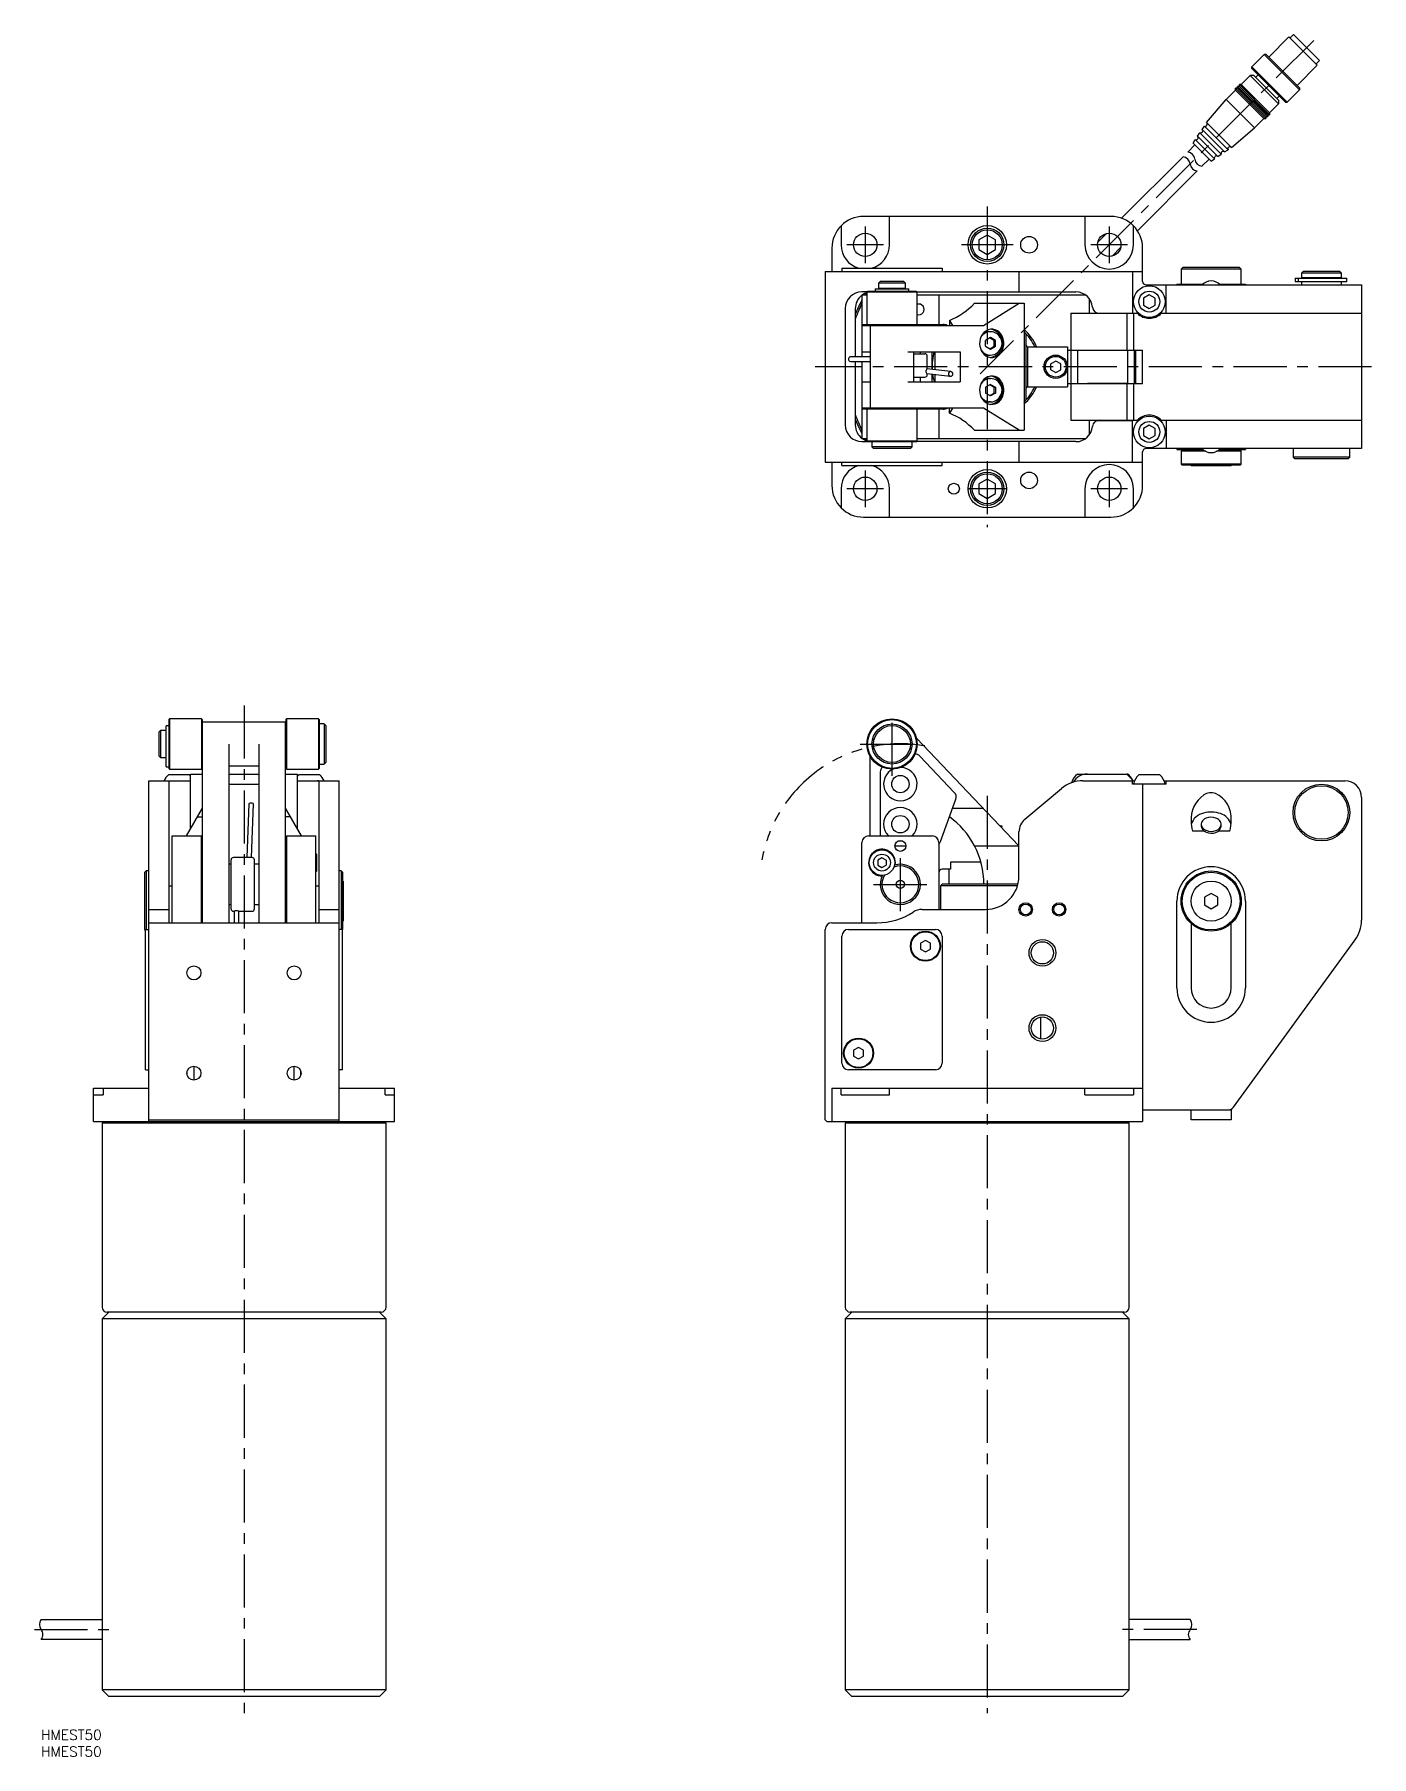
# Model space of a CAD drawing. Extents: x -2 to 398, y -8 to 507.
import ezdxf

# ---------------------------------------------------------------- set-up
doc = ezdxf.new("R2010")
doc.units = 0
doc.header["$LTSCALE"] = 0.5
doc.linetypes.add('CENTER', pattern=[50.8, 31.75, -6.35, 6.35, -6.35])
doc.linetypes.add('PHANTOM', pattern=[63.5, 31.75, -6.35, 6.35, -6.35, 6.35, -6.35])
for name, color, linetype in [('MSM_CENTER', 1, 'CENTER'), ('MSM_CONTINUOUS', 7, 'CONTINUOUS'), ('MSM_IMAGINARY', 6, 'PHANTOM'), ('MSM_NARROW', 5, 'CONTINUOUS'), ('MSM_PART_NUMBER', 7, 'CONTINUOUS')]:
    doc.layers.add(name, color=color, linetype=linetype)
doc.styles.get("Standard").update_dxf_attribs({"font": 'txt.shx', "height": 3, "bigfont": 'bigfont.shx'})

# ---------------------------------------------------------------- blocks, each defined once
blk = doc.blocks.new('*U4')
at = {"layer": 'MSM_PART_NUMBER'}
blk.add_text('HMEST50', height=3, dxfattribs=at).set_placement((0, -3))
blk = doc.blocks.new('*U5')
at = {"layer": 'MSM_PART_NUMBER'}
blk.add_text('HMEST50', height=3, dxfattribs=at).set_placement((0, -8))

msp = doc.modelspace()

# ---------------------------------------------------------------- linework, layer by layer
at = {"layer": 'MSM_CENTER'}
for p, q in [((380.79, 505.56), (280.99, 405.75)), ((283.11, 455.88), (283.11, 359.88)), ((246.61, 449.88), (246.61, 438.88)), ((319.61, 449.88), (319.61, 438.88)), ((252.11, 444.38), (241.11, 444.38)), ((290.86, 444.38), (275.36, 444.38)), ((325.11, 444.38), (314.11, 444.38)), ((398.11, 407.88), (231.61, 407.88)), ((246.61, 376.88), (246.61, 365.88)), ((319.61, 376.88), (319.61, 365.88)), ((252.11, 371.38), (241.11, 371.38)), ((288.86, 371.38), (277.36, 371.38)), ((325.11, 371.38), (314.11, 371.38)), ((60.72, 306.5), (60.72, 5)), ((254.61, 285.5), (254.61, 304.5)), ((245.11, 295), (264.11, 295)), ((283.11, 279.53), (283.11, 5)), ((257.11, 245), (257.11, 261)), ((249.11, 253), (265.11, 253)), ((-2, 30), (20.22, 30)), ((345.83, 30), (323.61, 30))]:
    msp.add_line(p, q, dxfattribs=at)
at = {"layer": 'MSM_CONTINUOUS'}
for p, q in [((367.32, 500.57), (373.37, 506.62)), ((381.86, 498.14), (373.37, 506.62)), ((373.72, 506.27), (374.78, 507.33)), ((382.56, 499.55), (374.78, 507.33)), ((362.3, 497.67), (365.97, 501.35)), ((376.58, 490.74), (365.97, 501.35)), ((366.54, 501.35), (365.97, 501.35)), ((376.58, 491.31), (366.54, 501.35)), ((359.11, 492.37), (361.8, 495.06)), ((370.29, 486.57), (361.8, 495.06)), ((362.93, 495.06), (361.8, 495.06)), ((372.9, 487.07), (362.3, 497.67)), ((362.3, 497.11), (362.3, 497.67)), ((372.34, 487.07), (362.3, 497.11)), ((370.29, 487.7), (362.93, 495.06)), ((363.43, 494.56), (364.14, 495.27)), ((375.8, 492.09), (381.86, 498.14)), ((381.5, 498.49), (382.56, 499.55)), ((354.59, 487.84), (357.42, 490.67)), ((366.47, 482.19), (357.42, 491.24)), ((357.98, 491.24), (357.42, 491.24)), ((357.42, 490.67), (357.42, 491.24)), ((365.9, 482.19), (357.42, 490.67)), ((367.03, 482.75), (357.98, 491.8)), ((358.55, 491.8), (357.98, 491.8)), ((357.98, 491.24), (357.98, 491.8)), ((366.47, 482.75), (357.98, 491.24)), ((367.6, 483.32), (358.55, 492.37)), ((359.11, 492.37), (358.55, 492.37)), ((358.55, 491.8), (358.55, 492.37)), ((367.03, 483.32), (358.55, 491.8)), ((367.6, 483.88), (359.11, 492.37)), ((372.9, 487.07), (376.58, 490.74)), ((376.58, 491.31), (376.58, 490.74)), ((348.76, 480.95), (354.59, 487.84)), ((363.07, 479.36), (354.59, 487.84)), ((367.6, 483.88), (370.29, 486.57)), ((369.79, 488.2), (370.5, 488.9)), ((370.29, 487.7), (370.29, 486.57)), ((372.34, 487.07), (372.9, 487.07)), ((347.4, 478.91), (348.08, 479.93)), ((355.16, 472.85), (348.08, 479.93)), ((356.18, 473.52), (348.76, 480.95)), ((356.18, 473.52), (363.07, 479.36)), ((363.07, 479.36), (365.9, 482.19)), ((365.9, 482.19), (366.47, 482.19)), ((366.47, 482.75), (367.03, 482.75)), ((366.47, 482.75), (366.47, 482.19)), ((367.03, 483.32), (367.6, 483.32)), ((367.03, 483.32), (367.03, 482.75)), ((367.6, 483.88), (367.6, 483.32)), ((343.12, 472.13), (345.26, 474.27)), ((344.68, 474.84), (345.36, 475.86)), ((350.07, 469.45), (344.68, 474.84)), ((351.09, 470.13), (345.36, 475.86)), ((346.04, 476.88), (346.72, 477.89)), ((352.11, 470.81), (346.04, 476.88)), ((353.13, 471.49), (346.72, 477.89)), ((354.14, 472.17), (347.4, 478.91)), ((323.31, 452.32), (341.71, 470.72)), ((347.37, 467.89), (349.5, 470.02)), ((350.07, 469.45), (351.09, 470.13)), ((352.11, 470.81), (353.13, 471.49)), ((354.14, 472.17), (355.16, 472.85)), ((328.05, 448.58), (345.95, 466.48)), ((239.36, 450.06), (239.36, 444.38)), ((320.11, 452.88), (246.11, 452.88)), ((253.86, 444.38), (253.86, 452.88)), ((312.36, 452.88), (312.36, 444.38)), ((326.86, 444.38), (326.86, 450.06)), ((236.61, 443.38), (236.61, 436.38)), ((283.11, 447.26), (280.61, 445.82)), ((280.61, 445.82), (280.61, 442.93)), ((285.61, 445.82), (283.11, 447.26)), ((285.61, 442.93), (285.61, 445.82)), ((316.21, 445.22), (318.76, 447.77)), ((320.45, 440.98), (323, 443.53)), ((329.61, 433.38), (329.61, 443.38)), ((280.61, 442.93), (283.11, 441.49)), ((283.11, 441.49), (285.61, 442.93)), ((234.61, 436.38), (234.61, 379.38)), ((234.61, 436.38), (329.61, 436.38)), ((239.61, 437.38), (239.61, 436.38)), ((239.61, 437.38), (269.61, 437.38)), ((251.11, 433.38), (250.61, 432.88)), ((258.11, 433.38), (251.11, 433.38)), ((258.61, 432.88), (258.11, 433.38)), ((269.61, 437.38), (269.61, 436.38)), ((292.61, 436.38), (292.61, 430.28)), ((326.61, 436.38), (326.61, 423.88)), ((341.61, 437.63), (341.11, 437.13)), ((341.11, 437.13), (341.11, 432.63)), ((359.11, 437.13), (341.11, 437.13)), ((358.61, 437.63), (341.61, 437.63)), ((359.11, 437.13), (358.61, 437.63)), ((359.11, 432.63), (359.11, 437.13)), ((375.28, 434.38), (375.28, 433.38)), ((375.28, 434.38), (390.75, 434.38)), ((375.28, 433.38), (390.75, 433.38)), ((376.1, 434.38), (376.1, 433.38)), ((377.61, 436.38), (377.11, 435.88)), ((377.11, 435.88), (377.11, 434.53)), ((389.11, 435.88), (377.11, 435.88)), ((389.11, 434.53), (377.11, 434.53)), ((377.11, 433.38), (377.11, 432.38)), ((377.36, 434.53), (377.36, 434.38)), ((388.61, 436.38), (377.61, 436.38)), ((389.11, 435.88), (388.61, 436.38)), ((388.86, 434.38), (388.86, 434.53)), ((389.11, 434.53), (389.11, 435.88)), ((389.11, 432.38), (389.11, 433.38)), ((390.75, 433.38), (390.75, 434.38)), ((247.21, 430.28), (245.61, 430.28)), ((245.61, 429.38), (245.61, 410.88)), ((245.61, 429.38), (247.11, 429.38)), ((247.31, 430.38), (247.11, 430.18)), ((262.11, 430.18), (247.11, 430.18)), ((247.11, 430.18), (247.11, 420.58)), ((261.91, 430.38), (247.31, 430.38)), ((249.61, 431.18), (249.61, 430.38)), ((249.61, 431.18), (259.61, 431.18)), ((258.61, 432.88), (250.61, 432.88)), ((250.61, 432.88), (250.61, 431.28)), ((258.61, 431.28), (250.61, 431.28)), ((251.11, 431.28), (251.11, 431.18)), ((258.11, 431.18), (258.11, 431.28)), ((258.61, 431.28), (258.61, 432.88)), ((259.61, 430.38), (259.61, 431.18)), ((262.11, 430.18), (261.91, 430.38)), ((262.01, 430.28), (309.62, 430.28)), ((262.11, 420.58), (262.11, 430.18)), ((262.11, 429.38), (312.48, 429.38)), ((268.61, 429.38), (268.61, 420.58)), ((313.61, 428.29), (313.61, 423.88)), ((331.61, 429.4), (329.86, 428.39)), ((329.86, 428.39), (329.86, 426.36)), ((330.61, 432.38), (395.11, 432.38)), ((333.36, 428.39), (331.61, 429.4)), ((333.36, 426.36), (333.36, 428.39)), ((336.61, 423.88), (336.61, 432.38)), ((339.86, 432.63), (347.66, 432.63)), ((339.86, 432.63), (339.86, 432.38)), ((352.55, 432.63), (360.36, 432.63)), ((360.36, 432.63), (360.36, 432.38)), ((395.11, 432.38), (395.11, 383.38)), ((240.61, 425.28), (240.61, 390.48)), ((243.61, 425.28), (243.61, 410.88)), ((279.3, 426.88), (294.11, 426.88)), ((281.95, 420.28), (292.68, 426.88)), ((294.11, 426.88), (294.11, 388.88)), ((308.11, 423.88), (328.04, 423.88)), ((308.11, 423.88), (308.11, 391.88)), ((316.15, 423.93), (326.61, 423.93)), ((324.86, 423.88), (324.86, 412.88)), ((326.86, 423.88), (326.86, 412.88)), ((329.86, 426.36), (331.61, 425.35)), ((331.61, 425.35), (333.36, 426.36)), ((335.18, 423.88), (395.11, 423.88)), ((245.61, 420.58), (269.95, 420.58)), ((245.61, 420.28), (281.95, 420.28)), ((247.11, 420.58), (247.31, 420.38)), ((261.91, 420.38), (247.31, 420.38)), ((248.11, 420.28), (248.11, 395.48)), ((250.61, 420.38), (250.61, 420.28)), ((258.61, 420.28), (258.61, 420.38)), ((261.91, 420.38), (262.11, 420.58)), ((263.11, 420.28), (263.11, 420.58)), ((271.79, 421.75), (272.7, 420.28)), ((271.79, 421.75), (271.79, 420.28)), ((284.08, 418.38), (283.59, 418.38)), ((294.64, 417.88), (294.11, 417.88)), ((294.64, 417.88), (294.64, 397.88)), ((245.61, 412.38), (248.11, 412.38)), ((259.31, 412.38), (275.02, 412.38)), ((261.11, 403.38), (261.11, 412.38)), ((263.11, 411.78), (263.11, 412.38)), ((266.56, 412.38), (266.56, 407.07)), ((267.47, 412.38), (267.47, 406.97)), ((275.02, 412.38), (275.02, 403.38)), ((284.08, 416.61), (282.6, 415.74)), ((282.6, 414.01), (282.6, 415.74)), ((282.6, 414.01), (284.08, 413.14)), ((285.16, 415.74), (283.88, 416.49)), ((283.88, 413.26), (285.16, 414.01)), ((285.56, 415.74), (284.08, 416.61)), ((284.08, 413.14), (285.56, 414.01)), ((285.16, 414.01), (285.16, 415.74)), ((285.16, 415.74), (285.56, 415.74)), ((285.16, 414.01), (285.56, 414.01)), ((285.56, 414.01), (285.56, 415.74)), ((295.11, 413.88), (307.11, 413.88)), ((295.11, 413.88), (295.11, 401.88)), ((307.11, 413.88), (307.11, 401.88)), ((307.11, 412.88), (329.61, 412.88)), ((310.11, 412.88), (310.11, 402.88)), ((313.11, 412.83), (313.11, 412.88)), ((313.11, 412.83), (325.11, 412.83)), ((325.11, 412.88), (325.11, 402.88)), ((327.11, 412.88), (327.11, 402.88)), ((327.61, 402.88), (327.61, 412.88)), ((329.61, 402.88), (329.61, 412.88)), ((248.11, 410.88), (242.28, 410.88)), ((242.28, 409.48), (248.11, 409.48)), ((243.61, 409.48), (243.61, 390.48)), ((245.61, 409.48), (245.61, 386.38)), ((261.11, 411.78), (264.44, 411.78)), ((265.07, 407.24), (265.07, 407.24)), ((272.23, 406.43), (265.08, 407.24)), ((265.08, 407.24), (265.08, 407.24)), ((265.14, 407.23), (265.14, 411.08)), ((283.59, 411.38), (284.08, 411.38)), ((303.61, 409.61), (302.11, 408.74)), ((302.11, 407.01), (302.11, 408.74)), ((305.11, 408.74), (303.61, 409.61)), ((305.11, 407.01), (305.11, 408.74)), ((245.61, 403.38), (248.11, 403.38)), ((259.31, 403.38), (275.02, 403.38)), ((261.11, 404.78), (264.44, 404.78)), ((263.11, 403.38), (263.11, 404.78)), ((265.03, 405.84), (272.07, 405.04)), ((265.14, 405.48), (265.14, 405.82)), ((266.56, 405.66), (266.56, 403.38)), ((267.47, 405.56), (267.47, 403.38)), ((284.08, 402.61), (282.6, 401.74)), ((283.59, 404.38), (284.08, 404.38)), ((283.88, 402.49), (285.16, 401.74)), ((284.08, 402.61), (285.56, 401.74)), ((302.11, 407.01), (303.61, 406.14)), ((303.61, 406.14), (305.11, 407.01)), ((307.11, 402.88), (329.61, 402.88)), ((313.11, 402.93), (325.11, 402.93)), ((313.11, 402.93), (313.11, 402.88)), ((324.86, 402.88), (324.86, 391.88)), ((326.86, 402.88), (326.86, 391.88)), ((282.6, 401.74), (282.6, 400.01)), ((284.08, 399.14), (282.6, 400.01)), ((284.08, 397.38), (283.59, 397.38)), ((283.88, 399.26), (285.16, 400.01)), ((285.56, 400.01), (284.08, 399.14)), ((285.16, 400.01), (285.16, 401.74)), ((285.16, 401.74), (285.56, 401.74)), ((285.16, 400.01), (285.56, 400.01)), ((285.56, 401.74), (285.56, 400.01)), ((294.11, 397.88), (294.64, 397.88)), ((295.11, 401.88), (307.11, 401.88)), ((281.95, 395.48), (245.61, 395.48)), ((269.95, 395.18), (245.61, 395.18)), ((247.31, 395.38), (247.11, 395.18)), ((247.11, 395.18), (247.11, 385.58)), ((261.91, 395.38), (247.31, 395.38)), ((250.61, 395.48), (250.61, 395.38)), ((258.61, 395.38), (258.61, 395.48)), ((262.11, 395.18), (261.91, 395.38)), ((262.11, 385.58), (262.11, 395.18)), ((263.11, 395.18), (263.11, 395.48)), ((268.61, 395.18), (268.61, 386.38)), ((271.79, 394), (271.79, 395.48)), ((272.7, 395.48), (271.79, 394)), ((292.68, 388.88), (281.95, 395.48)), ((308.11, 391.88), (328.04, 391.88)), ((313.61, 391.88), (313.61, 387.46)), ((316.15, 391.83), (326.61, 391.83)), ((326.61, 379.38), (326.61, 391.88)), ((335.18, 391.88), (395.11, 391.88)), ((336.61, 391.88), (336.61, 383.38)), ((279.3, 388.88), (294.11, 388.88)), ((331.61, 390.4), (329.86, 389.39)), ((329.86, 389.39), (329.86, 387.36)), ((329.86, 387.36), (331.61, 386.35)), ((333.36, 389.39), (331.61, 390.4)), ((331.61, 386.35), (333.36, 387.36)), ((333.36, 387.36), (333.36, 389.39)), ((245.61, 386.38), (247.11, 386.38)), ((245.61, 385.48), (247.21, 385.48)), ((247.11, 385.58), (247.31, 385.38)), ((262.11, 385.58), (247.11, 385.58)), ((261.91, 385.38), (247.31, 385.38)), ((248.61, 385.38), (248.61, 383.88)), ((248.61, 383.88), (249.11, 383.38)), ((260.61, 383.88), (248.61, 383.88)), ((260.11, 383.38), (249.11, 383.38)), ((260.11, 383.38), (260.61, 383.88)), ((260.61, 383.88), (260.61, 385.38)), ((261.91, 385.38), (262.11, 385.58)), ((309.62, 385.48), (262.01, 385.48)), ((262.11, 386.38), (312.48, 386.38)), ((292.61, 385.48), (292.61, 379.38)), ((329.61, 372.38), (329.61, 382.38)), ((395.11, 383.38), (330.61, 383.38)), ((339.86, 383.38), (339.86, 383.13)), ((339.86, 383.13), (347.66, 383.13)), ((341.46, 382.93), (341.11, 382.58)), ((348.47, 382.58), (341.11, 382.58)), ((341.11, 382.58), (341.11, 378.78)), ((347.9, 382.93), (341.46, 382.93)), ((344.11, 383.13), (344.11, 382.93)), ((359.11, 382.58), (351.74, 382.58)), ((358.76, 382.93), (352.31, 382.93)), ((352.55, 383.13), (360.36, 383.13)), ((356.11, 382.93), (356.11, 383.13)), ((359.11, 382.58), (358.76, 382.93)), ((359.11, 378.78), (359.11, 382.58)), ((360.36, 383.38), (360.36, 383.13)), ((374.61, 383.38), (374.61, 380.88)), ((391.61, 380.88), (391.61, 383.38)), ((234.61, 379.38), (329.61, 379.38)), ((236.61, 379.38), (236.61, 372.38)), ((239.61, 378.38), (239.61, 379.38)), ((239.61, 378.38), (269.61, 378.38)), ((269.61, 378.38), (269.61, 379.38)), ((359.11, 378.78), (341.11, 378.78)), ((341.11, 378.78), (341.46, 378.43)), ((358.76, 378.43), (341.46, 378.43)), ((344.11, 378.43), (344.11, 378.21)), ((356.11, 378.21), (344.11, 378.21)), ((356.11, 378.21), (356.11, 378.43)), ((358.76, 378.43), (359.11, 378.78)), ((374.61, 380.88), (375.11, 380.38)), ((391.61, 380.88), (374.61, 380.88)), ((391.11, 380.38), (375.11, 380.38)), ((391.11, 380.38), (391.61, 380.88)), ((239.36, 371.38), (239.36, 365.69)), ((253.86, 362.88), (253.86, 371.38)), ((283.11, 374.26), (280.61, 372.82)), ((280.61, 372.82), (280.61, 369.93)), ((285.61, 372.82), (283.11, 374.26)), ((285.61, 369.93), (285.61, 372.82)), ((312.36, 371.38), (312.36, 362.88)), ((326.86, 365.69), (326.86, 371.38)), ((280.61, 369.93), (283.11, 368.49)), ((283.11, 368.49), (285.61, 369.93)), ((246.11, 362.88), (320.11, 362.88)), ((35.72, 299), (35.22, 298.5)), ((37.32, 299), (35.72, 299)), ((35.72, 299), (35.72, 291)), ((37.32, 299), (37.32, 291)), ((37.42, 288.2), (37.42, 300.4)), ((38.22, 300.4), (37.42, 300.4)), ((38.42, 302.5), (38.22, 302.3)), ((38.22, 302.3), (38.22, 287.7)), ((48.02, 302.5), (38.42, 302.5)), ((38.42, 302.5), (38.42, 287.5)), ((48.22, 302.3), (48.02, 302.5)), ((48.02, 302.5), (48.02, 287.5)), ((48.22, 302.3), (48.22, 287.7)), ((48.32, 299), (48.22, 299)), ((73.12, 301.5), (48.32, 301.5)), ((48.32, 241.5), (48.32, 301.5)), ((73.12, 241.5), (73.12, 301.5)), ((73.22, 299), (73.12, 299)), ((73.42, 302.5), (73.22, 302.3)), ((73.22, 302.3), (73.22, 287.7)), ((83.02, 302.5), (73.42, 302.5)), ((73.42, 302.5), (73.42, 287.5)), ((83.22, 302.3), (83.02, 302.5)), ((83.02, 302.5), (83.02, 287.5)), ((83.22, 302.3), (83.22, 287.7)), ((84.72, 301), (83.22, 301)), ((85.22, 300.5), (84.72, 301)), ((84.72, 301), (84.72, 289)), ((85.22, 300.5), (85.22, 289.5)), ((35.22, 298.5), (35.22, 291.5)), ((37.42, 298.5), (37.32, 298.5)), ((56.22, 241.5), (56.22, 295)), ((65.22, 241.5), (65.22, 295)), ((292.61, 264.57), (261.89, 296.78)), ((35.22, 291.5), (35.72, 291)), ((35.72, 291), (37.32, 291)), ((37.32, 291.5), (37.42, 291.5)), ((48.22, 291), (48.32, 291)), ((73.12, 291), (73.22, 291)), ((83.22, 289), (84.72, 289)), ((84.72, 289), (85.22, 289.5)), ((248.11, 267.5), (248.11, 291.26)), ((273.25, 280.52), (262.91, 291.36)), ((32.22, 284), (44.67, 284)), ((32.22, 182), (32.22, 284)), ((37.42, 288.2), (38.22, 288.2)), ((44.35, 285.75), (38.1, 285.75)), ((38.22, 287.7), (38.42, 287.5)), ((38.32, 241.5), (38.32, 283.77)), ((38.42, 287.5), (48.02, 287.5)), ((44.67, 284), (44.67, 283.95)), ((44.72, 283.95), (44.67, 283.95)), ((44.72, 269.61), (44.72, 286)), ((44.72, 286), (48.32, 286)), ((48.02, 287.5), (48.22, 287.7)), ((56.22, 288.5), (65.22, 288.5)), ((56.22, 286), (65.22, 286)), ((73.12, 286), (76.72, 286)), ((73.22, 287.7), (73.42, 287.5)), ((73.42, 287.5), (83.02, 287.5)), ((76.72, 269.61), (76.72, 286)), ((76.72, 283.95), (76.77, 283.95)), ((76.77, 284), (76.77, 283.95)), ((76.77, 284), (89.22, 284)), ((83.35, 285.75), (77.1, 285.75)), ((83.02, 287.5), (83.22, 287.7)), ((83.12, 283.77), (83.12, 241.5)), ((89.22, 182), (89.22, 284)), ((251.11, 286.63), (251.11, 267.5)), ((310.11, 286), (325.11, 286)), ((311.75, 284), (326.61, 284)), ((324.86, 286), (326.86, 284)), ((325.11, 285.95), (324.91, 285.95)), ((325.11, 286), (325.11, 285.95)), ((326.61, 283), (326.61, 284)), ((326.86, 284), (327.17, 284)), ((334.73, 285.75), (328.48, 285.75)), ((336.05, 284), (390.11, 284)), ((336.61, 283), (336.61, 284)), ((56.22, 283.02), (65.22, 283.02)), ((269.09, 265.82), (273.69, 278.45)), ((294.39, 272.5), (305.32, 281.66)), ((336.61, 283), (326.61, 283)), ((329.61, 283), (329.61, 182)), ((395.11, 279), (395.11, 242.25)), ((43.48, 267.5), (48.32, 275.75)), ((46.85, 273.24), (48.32, 273.24)), ((62.17, 277.11), (61.6, 261.03)), ((63, 261.03), (63.56, 277.06)), ((77.96, 267.5), (73.12, 275.75)), ((74.6, 273.24), (73.12, 273.24)), ((272.7, 275.75), (281.95, 275.75)), ((287.53, 270.38), (286.97, 270.48)), ((287.45, 269.98), (287.53, 270.38)), ((292.61, 255.5), (292.61, 268.67)), ((347.97, 268.92), (344.49, 268.92)), ((347.98, 268.92), (344.49, 268.92)), ((347.11, 270.97), (347.11, 270.41)), ((347.11, 270.97), (347.11, 270.41)), ((355.72, 268.92), (352.24, 268.92)), ((355.73, 268.92), (352.24, 268.92)), ((353.11, 270.41), (353.11, 270.97)), ((353.11, 270.41), (353.11, 270.97)), ((39.22, 241.5), (39.22, 267.5)), ((39.22, 267.5), (48.02, 267.5)), ((48.02, 241.5), (48.02, 267.5)), ((73.42, 267.5), (73.42, 241.5)), ((73.42, 267.5), (82.22, 267.5)), ((82.22, 241.5), (82.22, 267.5)), ((245.61, 241.5), (245.61, 265.5)), ((247.61, 267.5), (266.61, 267.5)), ((255.49, 264.5), (258.73, 264.5)), ((268.61, 265.5), (268.61, 246.5)), ((279.3, 264.5), (292.61, 264.5)), ((48.32, 259.6), (48.02, 259.6)), ((48.32, 259), (48.02, 259)), ((48.22, 259.6), (48.22, 259)), ((56.82, 259), (56.22, 259)), ((56.82, 245.67), (56.82, 260.33)), ((63.12, 261.03), (57.52, 261.03)), ((63.82, 245.67), (63.82, 260.33)), ((65.22, 259), (63.82, 259)), ((73.12, 259.6), (73.42, 259.6)), ((73.42, 259), (73.12, 259)), ((73.22, 259), (73.22, 259.6)), ((82.42, 262.02), (82.42, 256.97)), ((251.61, 260.94), (250.36, 260.22)), ((250.36, 260.22), (250.36, 258.78)), ((250.36, 258.78), (251.61, 258.06)), ((252.86, 260.22), (251.61, 260.94)), ((251.61, 258.06), (252.86, 258.78)), ((252.86, 260.22), (252.86, 258.78)), ((281.22, 259.6), (272.11, 259.6)), ((272.11, 259.6), (272.11, 257.5)), ((31.47, 257), (30.97, 256.5)), ((30.97, 256.5), (30.97, 239.5)), ((32.22, 257), (31.47, 257)), ((31.47, 257), (31.47, 239.5)), ((89.82, 257), (89.22, 257)), ((90.17, 256.65), (89.82, 257)), ((89.82, 257), (89.82, 239.5)), ((90.17, 256.65), (90.17, 239.5)), ((90.39, 254), (90.17, 254)), ((90.39, 254), (90.39, 242)), ((269.61, 253.1), (269.11, 252.6)), ((269.11, 252.6), (269.11, 245.5)), ((292.18, 252.6), (269.11, 252.6)), ((272.11, 257.5), (269.61, 257.5)), ((292.31, 253.1), (269.61, 253.1)), ((271.61, 257.5), (271.61, 253.1)), ((39.22, 252.5), (38.32, 252.5)), ((83.12, 252.5), (82.22, 252.5)), ((339.86, 222), (339.86, 248)), ((350.11, 250.31), (348.11, 249.15)), ((348.11, 249.15), (348.11, 246.85)), ((352.11, 249.15), (350.11, 250.31)), ((352.11, 246.85), (352.11, 249.15)), ((360.36, 248), (360.36, 222)), ((32.22, 245.5), (38.32, 245.5)), ((48.02, 247), (48.32, 247)), ((56.22, 247), (56.82, 247)), ((57.52, 244.97), (57.73, 244.97)), ((57.72, 244.97), (57.72, 241.5)), ((59.12, 244.97), (63.12, 244.97)), ((59.12, 241.5), (59.12, 244.97)), ((63.82, 247), (65.22, 247)), ((73.12, 247), (73.42, 247)), ((83.12, 245.5), (89.22, 245.5)), ((263.67, 245.5), (282.61, 245.5)), ((348.11, 246.85), (350.11, 245.69)), ((350.11, 245.69), (352.11, 246.85)), ((30.97, 239.5), (31.22, 239.25)), ((31.22, 239.5), (32.22, 239.5)), ((31.22, 197.5), (31.22, 239.5)), ((32.22, 241.5), (89.22, 241.5)), ((90.22, 239.5), (89.22, 239.5)), ((90.17, 242), (90.39, 242)), ((90.22, 197.5), (90.22, 239.5)), ((234.61, 182.5), (234.61, 239.5)), ((236.61, 241.5), (250.11, 241.5)), ((239.61, 199.5), (239.61, 237.5)), ((241.61, 239.5), (267.61, 239.5)), ((269.61, 237.5), (269.61, 199.5)), ((344.11, 241.29), (344.11, 222)), ((356.11, 222), (356.11, 241.29)), ((264.61, 236.23), (263.11, 235.37)), ((263.11, 235.37), (263.11, 233.63)), ((263.11, 233.63), (264.61, 232.77)), ((266.11, 235.37), (264.61, 236.23)), ((264.61, 232.77), (266.11, 233.63)), ((266.11, 233.63), (266.11, 235.37)), ((356.81, 186.32), (393.2, 236.37)), ((299.11, 206.71), (299.11, 213.29)), ((244.61, 204.23), (243.11, 203.37)), ((243.11, 203.37), (243.11, 201.63)), ((243.11, 201.63), (244.61, 200.77)), ((246.11, 203.37), (244.61, 204.23)), ((244.61, 200.77), (246.11, 201.63)), ((246.11, 201.63), (246.11, 203.37)), ((31.22, 197.5), (32.22, 197.5)), ((43.72, 195.86), (43.72, 197.14)), ((45.72, 198.6), (45.72, 194.4)), ((75.72, 194.4), (75.72, 198.6)), ((77.72, 195.86), (77.72, 197.14)), ((90.22, 197.5), (89.22, 197.5)), ((267.61, 197.5), (241.61, 197.5)), ((15.72, 182), (15.72, 192)), ((15.72, 192), (32.22, 192)), ((18.54, 192), (18.54, 190)), ((89.22, 192), (105.72, 192)), ((102.91, 190), (102.91, 192)), ((105.72, 182), (105.72, 192)), ((236.61, 192), (329.61, 192)), ((236.61, 192), (236.61, 182)), ((239.36, 190), (239.36, 192)), ((253.86, 190), (253.86, 192)), ((312.36, 190), (312.36, 192)), ((326.86, 192), (326.86, 190)), ((15.72, 190), (18.54, 190)), ((102.91, 190), (105.72, 190)), ((239.36, 190), (253.86, 190)), ((312.36, 190), (326.86, 190)), ((15.72, 182), (105.72, 182)), ((18.72, 182), (18.22, 181.5)), ((103.22, 181.5), (18.22, 181.5)), ((18.22, 181.5), (18.22, 126.5)), ((32.22, 182.5), (89.22, 182.5)), ((103.22, 181.5), (102.72, 182)), ((103.22, 126.5), (103.22, 181.5)), ((235.11, 182), (234.61, 182.5)), ((235.11, 182), (329.61, 182)), ((241.11, 182), (240.61, 181.5)), ((240.61, 181.5), (240.61, 126.5)), ((325.61, 181.5), (240.61, 181.5)), ((325.61, 181.5), (325.11, 182)), ((325.61, 126.5), (325.61, 181.5)), ((329.61, 185.5), (356.11, 185.5)), ((344.11, 182.5), (344.11, 185.5)), ((356.11, 185.45), (344.11, 185.45)), ((356.11, 182.5), (344.11, 182.5)), ((356.11, 185.5), (356.11, 182.5)), ((20.22, 125), (18.22, 123)), ((101.72, 125), (19.72, 125)), ((103.22, 123), (101.22, 125)), ((242.61, 125), (240.61, 123)), ((324.11, 125), (242.11, 125)), ((325.61, 123), (323.61, 125)), ((103.22, 123), (18.22, 123)), ((18.22, 123), (18.22, 12)), ((103.22, 12), (103.22, 123)), ((240.61, 123), (240.61, 12)), ((325.61, 123), (240.61, 123)), ((325.61, 12), (325.61, 123)), ((0, 33), (18.22, 33)), ((343.83, 33), (325.61, 33)), ((18.22, 27), (0, 27)), ((325.61, 27), (343.83, 27)), ((103.22, 12), (18.22, 12)), ((18.22, 12), (20.22, 10)), ((101.22, 10), (103.22, 12)), ((325.61, 12), (240.61, 12)), ((240.61, 12), (242.61, 10)), ((323.61, 10), (325.61, 12)), ((101.22, 10), (20.22, 10)), ((323.61, 10), (242.61, 10))]:
    msp.add_line(p, q, dxfattribs=at)
for centre, radius in [((283.11, 444.38), 5.75), ((283.11, 444.38), 5), ((283.11, 444.38), 4.5), ((246.61, 444.38), 3.5), ((295.61, 444.38), 2.5), ((319.61, 444.38), 3.5), ((331.61, 427.38), 4.75), ((331.61, 427.38), 3.13), ((303.61, 407.88), 3.5), ((303.61, 407.88), 3.1), ((331.61, 388.38), 4.75), ((331.61, 388.38), 3.13), ((283.11, 371.38), 5.75), ((283.11, 371.38), 5), ((295.61, 373.88), 2.5), ((246.61, 371.38), 3.5), ((273.11, 371.38), 1.65), ((283.11, 371.38), 4.5), ((319.61, 371.38), 3.5), ((254.61, 295), 7.5), ((254.61, 295), 7.3), ((254.61, 295), 6), ((254.61, 295), 5.5), ((257.11, 283), 2.6), ((383.11, 274.5), 8.5), ((383.11, 274.5), 8), ((257.11, 271), 2.6), ((251.61, 259.5), 3.8), ((257.11, 264.5), 1.62), ((251.61, 259.5), 2.53), ((257.11, 253), 1.25), ((350.11, 248), 9), ((350.11, 248), 8.65), ((350.11, 248), 6), ((294.61, 245.5), 1.62), ((304.61, 245.5), 1.62), ((264.61, 234.5), 4.5), ((264.61, 234.5), 4.3), ((299.61, 232.5), 3.32), ((45.72, 226.5), 2.1), ((75.72, 226.5), 2.1), ((299.61, 210), 3.32), ((244.61, 202.5), 4.5), ((244.61, 202.5), 4.3), ((45.72, 196.5), 2.1), ((75.72, 196.5), 2.1)]:
    msp.add_circle(centre, radius, dxfattribs=at)
for centre, radius, start, end in [((348.31, 480.51), 0.624, 247.6199, 45), ((345.6, 476.43), 0.624, 247.6199, 45), ((346.96, 478.47), 0.624, 247.6199, 45), ((351.67, 470.37), 0.624, 45, 202.3801), ((353.7, 471.73), 0.624, 45, 202.3801), ((355.74, 473.08), 0.624, 45, 202.3801), ((246.11, 443.38), 9.5, 90, 180), ((320.11, 443.38), 9.5, 0, 90), ((246.61, 444.38), 7.25, 180, 254.9098), ((246.61, 444.38), 7.25, 285.0902, 0), ((319.61, 444.38), 7.25, 180, 0), ((330.61, 433.38), 1, 180, 270), ((350.11, 429.89), 3.67, 42.5934, 137.4066), ((245.61, 425.28), 5, 90, 180), ((248.61, 425.28), 5, 126.8699, 180), ((283.11, 407.88), 42.5, 151.9275, 158.3433), ((248.61, 425.28), 5, 107.4576, 124.9152), ((283.11, 407.88), 42.5, 148.7423, 149.6101), ((309.62, 425.28), 5, 4.9171, 90), ((283.11, 407.88), 42, 153.2345, 160.1317), ((262.61, 425.03), 1.62, 252.0341, 107.9659), ((263.9, 441.4), 21.17, 291.8745, 316.6922), ((316.59, 425.88), 2, 184.9171, 270), ((331.61, 427.38), 5, 224.427, 315.573), ((269.85, 417.72), 2.85, 63.4203, 88.055), ((285.62, 414.87), 4.8, 147.4278, 214.6564), ((284.14, 414.83), 3.54, 117.1581, 145.5435), ((284.6, 415.56), 3.58, 97.4522, 147.1906), ((283.63, 415.09), 3.32, 82.165, 120.508), ((284.09, 415.06), 3.31, 56.8607, 118.1598), ((284.41, 415.72), 3.4, 46.6605, 95.9757), ((283.67, 415.28), 3.83, 53.7269, 83.8206), ((283.62, 414.96), 4.12, 18.7096, 56.4468), ((283.83, 414.71), 3.75, 23.6105, 56.456), ((283.67, 415.02), 4.41, 21.9295, 45.9329), ((284.11, 407.88), 15, 23.5782, 48.1897), ((284.11, 407.88), 14.5, 24.4433, 46.3972), ((283.11, 407.88), 16.5, 164.1734, 182.816), ((284.16, 414.94), 3.56, 215.2029, 268.5914), ((283.83, 415.04), 3.75, 303.5446, 336.3889), ((283.29, 414.98), 4.5, 319.9798, 353.3898), ((283.54, 414.8), 4.55, 314.6377, 337.8289), ((283.98, 414.88), 3.55, 337.8762, 22.1238), ((282.12, 414.67), 5.64, 357.9026, 16.6395), ((283.2, 414.88), 4.89, 338.5625, 21.4375), ((284.11, 407.88), 12.5, 28.3576, 32.6091), ((242.28, 410.18), 0.702, 135.1606, 202.4229), ((242.28, 410.17), 0.697, 202.3527, 269.9453), ((242.28, 410.18), 0.696, 90.0182, 135.1364), ((264.44, 411.08), 0.7, 0, 90), ((265.55, 406.59), 0.812, 126.4614, 143.6855), ((265.08, 407.08), 0.16, 88.33, 95.3924), ((284.58, 414.18), 3.56, 212.8542, 261.8622), ((283.72, 415.13), 3.77, 241.789, 275.5064), ((283.47, 414.96), 4.35, 277.6911, 318.6184), ((284.42, 413.96), 3.33, 263.7633, 313.904), ((283.97, 415.1), 3.72, 271.8944, 301.2909), ((264.44, 405.48), 0.7, 270, 0), ((265.96, 406.5), 1.2, 151.9277, 198.1392), ((265.29, 406.26), 0.491, 195.5588, 239.9727), ((283.11, 407.88), 16.5, 187.7835, 195.8266), ((272.2, 405.73), 0.719, 135.9154, 222.1241), ((272.15, 405.68), 0.646, 221.5898, 240.1851), ((272.16, 405.78), 0.645, 42.54, 136.2633), ((272.14, 405.67), 0.641, 240.0016, 287.0541), ((272.14, 405.7), 0.663, 286.983, 319.981), ((272.1, 405.74), 0.721, 319.6472, 42.0917), ((285.62, 400.88), 4.8, 145.3436, 212.5722), ((284.16, 400.81), 3.56, 91.4086, 144.7971), ((284.58, 401.57), 3.56, 98.1378, 147.1458), ((283.72, 400.62), 3.77, 84.4936, 118.211), ((283.47, 400.79), 4.35, 41.3816, 82.3089), ((284.42, 401.79), 3.33, 46.096, 96.2367), ((283.97, 400.65), 3.72, 58.7091, 88.1056), ((283.83, 400.71), 3.75, 23.6111, 56.4554), ((283.29, 400.77), 4.5, 6.6102, 40.0202), ((283.54, 400.96), 4.55, 22.1711, 45.3623), ((283.98, 400.88), 3.55, 337.8762, 22.1238), ((283.2, 400.88), 4.89, 338.5625, 21.4375), ((284.14, 400.92), 3.54, 214.4565, 242.8419), ((284.6, 400.19), 3.58, 212.8094, 262.5478), ((283.63, 400.66), 3.32, 239.492, 277.835), ((284.09, 400.69), 3.31, 241.8402, 303.1393), ((284.41, 400.03), 3.4, 264.0243, 313.3395), ((283.67, 400.47), 3.83, 276.1794, 306.2731), ((283.83, 401.04), 3.75, 303.544, 336.3895), ((283.62, 400.79), 4.12, 303.5532, 341.2904), ((283.67, 400.73), 4.41, 314.0671, 338.0705), ((282.12, 401.08), 5.64, 343.3605, 2.0974), ((284.11, 407.88), 15, 311.8103, 336.4218), ((284.11, 407.88), 14.5, 313.6028, 335.5567), ((284.11, 407.88), 12.5, 327.3909, 331.6424), ((283.11, 407.88), 42, 199.8683, 206.7655), ((283.11, 407.88), 42.5, 201.6567, 208.0725), ((269.76, 398.58), 3.41, 273.1199, 294.421), ((263.9, 374.35), 21.17, 43.3078, 68.1255), ((316.59, 389.88), 2, 90, 175.0829), ((331.61, 388.38), 5, 44.427, 135.573), ((245.61, 390.48), 5, 180, 270), ((248.61, 390.48), 5, 180, 233.1301), ((309.62, 390.48), 5, 270, 355.0829), ((248.61, 390.48), 5, 235.0848, 252.5424), ((283.11, 407.88), 42.5, 210.3899, 211.2577), ((330.61, 382.38), 1, 90, 180), ((350.11, 385.86), 3.67, 222.5934, 317.4066), ((246.61, 371.38), 7.25, 105.0902, 180), ((246.61, 371.38), 7.25, 0, 74.9098), ((319.61, 371.38), 7.25, 0, 180), ((246.11, 372.38), 9.5, 180, 270), ((320.11, 372.38), 9.5, 270, 0), ((261.47, 289.98), 2, 43.642, 89.8381), ((41.14, 282.1), 4.75, 129.7731, 156.4116), ((38.65, 283.64), 0.349, 105.9148, 158.798), ((0.55, 754.82), 472.37, 274.6148, 274.6447), ((41.31, 282.1), 4.75, 44.053, 50.2269), ((80.14, 282.1), 4.75, 129.7731, 135.947), ((80.78, 263.16), 20.93, 84.1435, 84.8828), ((78.94, 275.88), 9.02, 62.6885, 63.8431), ((-10098.39, -3441.17), 10841.51, 20.095239, 20.095923), ((80.31, 282.1), 4.75, 23.5884, 50.2269), ((253.11, 286.63), 2, 133.8039, 180), ((257.11, 283), 5, 115.643, 87.8935), ((311.75, 274), 10, 90, 129.9869), ((313.11, 282), 5, 126.8699, 163.8696), ((313.11, 281), 5, 90, 149.2012), ((322.11, 282), 5, 27.6679, 53.1301), ((331.52, 282.1), 4.75, 129.7731, 169.0684), ((331.69, 282.1), 4.75, 10.9316, 50.2269), ((390.11, 279), 5, 0, 90), ((271.81, 279.14), 2, 340, 43.642), ((352.98, 272.47), 8.89, 124.9614, 184.2044), ((350.1, 276.18), 4.2, 71.8564, 121.7992), ((348.12, 272.88), 8, 355.6099, 65.7543), ((62.33, 277.04), 0.18, 105.0007, 159.2143), ((62.8, 275.45), 1.84, 68.1311, 106.1648), ((63.42, 277.02), 0.151, 14.2358, 64.8966), ((257.11, 271), 5, 315.573, 224.427), ((256.41, 252.4), 25.9, 27.8574, 53.5734), ((348.77, 269.61), 4.8, 101.0307, 164.3159), ((350.13, 266.19), 8.44, 70.8266, 105.6556), ((351.51, 269.64), 4.73, 15.5027, 72.8341), ((297.61, 268.67), 5, 129.9869, 180), ((357.05, 272.09), 12.95, 180.4275, 194.1646), ((348.7, 270.99), 1.59, 127.6421, 221.5249), ((349.34, 270.71), 2.25, 187.704, 250.2248), ((349.41, 271.43), 2.42, 218.1729, 249.8009), ((349.79, 269.94), 3.1, 113.0708, 131.7168), ((350.11, 269.13), 3.96, 69.1552, 112.6975), ((350.11, 272.82), 3.96, 247.3024, 290.6093), ((350.11, 272.25), 3.96, 247.2665, 290.6258), ((350.47, 270), 3.02, 48.1475, 70.1601), ((350.86, 270.72), 2.28, 286.5069, 352.0368), ((350.77, 271.48), 2.48, 287.2762, 321.6351), ((351.52, 270.99), 1.59, 318.4751, 52.3579), ((344.66, 271.84), 11.45, 345.2044, 2.1604), ((247.61, 265.5), 2, 90, 180), ((251.61, 259.5), 4, 349.8172, 270.6555), ((257.11, 271), 5, 263.8208, 276.1792), ((266.61, 265.5), 2, 0, 90), ((267.21, 266.5), 2, 314.4437, 340), ((257.11, 253), 25, 0.2292, 27.3886), ((57.52, 260.33), 0.7, 90, 180), ((63.12, 260.33), 0.7, 0, 90), ((79.53, 259.56), 3.8, 40.3591, 44.8164), ((257.11, 253), 6, 153.2275, 107.2453), ((257.11, 253), 5.5, 149.6985, 110.7743), ((350.11, 248), 10.25, 0, 180), ((79.53, 259.44), 3.8, 315.1836, 319.6409), ((269.61, 256.5), 1, 90, 180), ((282.61, 255.5), 10, 270, 0), ((57.52, 245.67), 0.7, 180, 270), ((58.42, 242.74), 2.34, 72.6155, 107.3845), ((63.12, 245.67), 0.7, 270, 0), ((250.11, 261.5), 20, 270, 302.8599), ((263.67, 240.5), 5, 90, 122.8599), ((278.61, 246.5), 10, 180, 185.7392), ((385.11, 242.25), 10, 323.979, 0), ((236.61, 239.5), 2, 90, 180), ((241.61, 237.5), 2, 90, 180), ((267.61, 237.5), 2, 0, 90), ((350.11, 222), 10.25, 180, 0), ((350.11, 222), 6, 180, 0), ((241.61, 199.5), 2, 180, 270), ((267.61, 199.5), 2, 270, 0), ((355.19, 187.5), 2, 270, 323.979), ((19.72, 126.5), 1.5, 180, 270), ((101.72, 126.5), 1.5, 270, 0), ((242.11, 126.5), 1.5, 180, 270), ((324.11, 126.5), 1.5, 270, 0)]:
    msp.add_arc(centre, radius, start, end, dxfattribs=at)
at = {"layer": 'MSM_IMAGINARY'}
msp.add_arc((257.11, 253), 42.07, 80, 170, dxfattribs=at)
at = {"layer": 'MSM_NARROW'}
for centre, radius in [((294.61, 245.5), 2), ((304.61, 245.5), 2), ((299.61, 232.5), 4), ((299.61, 210), 4)]:
    msp.add_circle(centre, radius, dxfattribs=at)
for centre, radius, start, end in [((341.24, 468.13), 2.64, 10.3103, 79.6897), ((342.65, 469.54), 2.64, 10.3103, 79.6897), ((347.56, 470.2), 2.32, 184.6922, 265.3078), ((346.14, 468.79), 2.32, 184.6922, 265.3078), ((2.17, 31.5), 2.64, 145.3103, 214.6897), ((341.66, 31.5), 2.64, 325.3103, 34.6897), ((-1.77, 28.5), 2.32, 319.6922, 40.3078), ((345.6, 28.5), 2.32, 139.6922, 220.3078)]:
    msp.add_arc(centre, radius, start, end, dxfattribs=at)

# ---------------------------------------------------------------- block references
at = {"layer": 'MSM_CONTINUOUS'}
for name in ['*U4', '*U5']:
    msp.add_blockref(name, (0, 0), dxfattribs=at)

doc.saveas('drawing.dxf')
